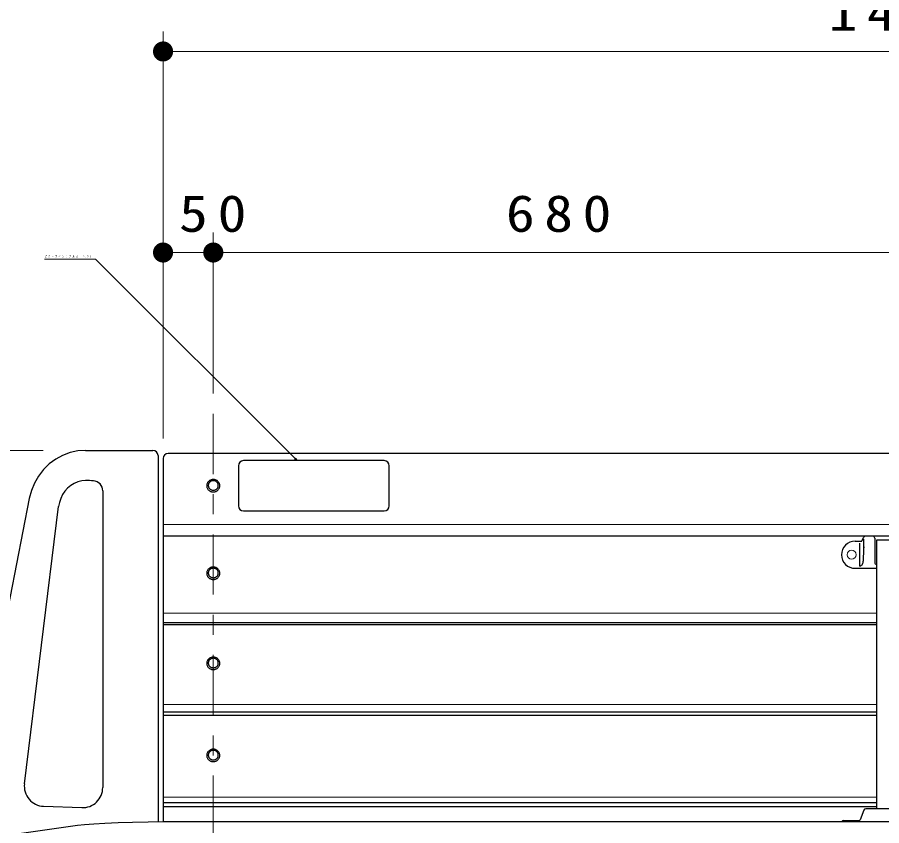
# Model space of a CAD drawing. Units: millimetres on the paper, scale 1:20. Extents: x -385 to 0, y 0 to 267.
# Drawn here: x -302.18 to -259.18, y 137.09 to 177.3 of the extents above; entities that cross this region are included whole.
import ezdxf

# ---------------------------------------------------------------- set-up
doc = ezdxf.new("R2010")
doc.units = ezdxf.units.MM
doc.linetypes.add('USER2', pattern=[6, 3, -1, 1, -1])
doc.layers.add('1_20', color=7, linetype='Continuous', lineweight=25)
doc.styles.add('ＭＳ ゴシック', font='')
doc.styles.get('ＭＳ ゴシック').set_extended_font_data('MS Gothic')

# ---------------------------------------------------------------- blocks, each defined once
blk = doc.blocks.new('filled_dot')
at = {"color": 0, "linetype": 'Continuous', "lineweight": -2, "const_width": 1.25}
blk.add_lwpolyline([(-0.625, 0, 1), (0.625, 0, 1)], format="xyb", close=True, dxfattribs=at)

msp = doc.modelspace()

# ---------------------------------------------------------------- linework, layer by layer
at = {"layer": '1_20', "lineweight": 13}
for p, q in [((-294.925, 156.35), (-294.925, 176.6)), ((-294.925, 175.6), (-221.925, 175.6)), ((-292.425, 158.583), (-292.425, 166.6)), ((-294.925, 165.6), (-290.211, 165.6)), ((-292.425, 165.6), (-258.425, 165.6)), ((-300.89, 155.757), (-332.425, 155.757))]:
    msp.add_line(p, q, dxfattribs=at)
at = {"layer": '1_20', "linetype": 'USER2', "lineweight": 13}
msp.add_line((-292.425, 157.583), (-292.425, 132.01), dxfattribs=at)
at = {"layer": '1_20', "color": 4}
for p, q in [((-298.779, 155.757), (-295.425, 155.757)), ((-295.175, 155.507), (-295.175, 137.281)), ((-297.925, 153.746), (-297.925, 138.988)), ((-301.577, 153.362), (-304.369, 139.121)), ((-301.822, 139.18), (-300.123, 152.96)), ((-300.866, 138.059), (-298.962, 137.989))]:
    msp.add_line(p, q, dxfattribs=at)
at = {"layer": '1_20', "color": 40}
for p, q in [((-294.925, 155.35), (-294.925, 137.832)), ((-222.175, 155.6), (-294.675, 155.6)), ((-221.925, 151.494), (-294.925, 151.494)), ((-259.425, 147.174), (-294.925, 147.174)), ((-259.425, 147.09), (-294.925, 147.09)), ((-259.425, 142.745), (-294.925, 142.745)), ((-259.425, 142.577), (-294.925, 142.577)), ((-259.425, 138.229), (-294.925, 138.229)), ((-259.425, 138.022), (-294.925, 138.022)), ((-294.925, 137.832), (-294.925, 137.283)), ((-222.834, 137.287), (-294.925, 137.287)), ((-299.179, 137.098), (-302.323, 136.647))]:
    msp.add_line(p, q, dxfattribs=at)
at = {"layer": '1_20'}
for p, q in [((-283.925, 155.248), (-290.925, 155.248)), ((-288.261, 155.248), (-288.384, 155.336)), ((-288.261, 155.248), (-288.367, 155.354)), ((-288.349, 155.371), (-288.261, 155.248)), ((-291.175, 154.998), (-291.175, 152.998)), ((-283.675, 152.998), (-283.675, 154.998)), ((-290.925, 152.748), (-283.925, 152.748))]:
    msp.add_line(p, q, dxfattribs=at)
at = {"layer": '1_20', "color": 12, "lineweight": 13}
for p, q in [((-221.925, 152.072), (-294.925, 152.072)), ((-259.425, 147.656), (-294.925, 147.656)), ((-259.425, 143.125), (-294.925, 143.125)), ((-259.425, 138.506), (-294.925, 138.506))]:
    msp.add_line(p, q, dxfattribs=at)
at = {"layer": '1_20', "color": 2}
for p, q in [((-260.163, 151.256), (-260.066, 151.44)), ((-259.621, 151.493), (-259.978, 151.493)), ((-259.521, 151.393), (-259.521, 150.151)), ((-260.5, 151.243), (-260.185, 151.243)), ((-260.257, 150.005), (-260.257, 151.142)), ((-260.061, 150.918), (-260.061, 151.335)), ((-259.425, 137.932), (-259.425, 151.317)), ((-259.425, 151.317), (-257.425, 151.317)), ((-259.471, 150.101), (-259.425, 150.101)), ((-260.5, 149.893), (-259.425, 149.893)), ((-260.062, 137.868), (-260.244, 137.389)), ((-258.425, 137.932), (-259.969, 137.932)), ((-261.064, 137.357), (-260.291, 137.357))]:
    msp.add_line(p, q, dxfattribs=at)
at = {"layer": '1_20', "lineweight": 13}
msp.add_lwpolyline([(-288.261, 155.248), (-298.283, 165.27), (-300.826, 165.27)], dxfattribs=at)
at = {"layer": '1_20', "color": 4}
for points in [[(-298.779, 155.757), (-299.169, 155.729), (-299.551, 155.646), (-299.919, 155.508), (-300.265, 155.319), (-300.584, 155.083), (-300.869, 154.802), (-301.115, 154.484), (-301.317, 154.134), (-301.472, 153.757), (-301.577, 153.362)], [(-298.779, 154.257), (-298.973, 154.242), (-299.163, 154.196), (-299.345, 154.12), (-299.516, 154.017), (-299.671, 153.887), (-299.808, 153.734), (-299.924, 153.562), (-300.016, 153.372), (-300.083, 153.17), (-300.123, 152.96)]]:
    msp.add_lwpolyline(points, dxfattribs=at)
for points in [[(-292.1, 154), (-292.101, 154.027), (-292.105, 154.054), (-292.111, 154.08), (-292.119, 154.106), (-292.13, 154.13), (-292.143, 154.154), (-292.159, 154.177), (-292.176, 154.199), (-292.195, 154.218), (-292.216, 154.237), (-292.238, 154.253), (-292.262, 154.268), (-292.287, 154.28), (-292.314, 154.29), (-292.341, 154.298), (-292.368, 154.304), (-292.396, 154.308), (-292.425, 154.309), (-292.453, 154.308), (-292.481, 154.304), (-292.509, 154.298), (-292.536, 154.29), (-292.562, 154.28), (-292.587, 154.268), (-292.611, 154.253), (-292.634, 154.237), (-292.655, 154.218), (-292.674, 154.199), (-292.691, 154.177), (-292.706, 154.154), (-292.719, 154.13), (-292.73, 154.106), (-292.739, 154.08), (-292.745, 154.054), (-292.749, 154.027), (-292.75, 154), (-292.749, 153.973), (-292.745, 153.946), (-292.739, 153.92), (-292.73, 153.894), (-292.719, 153.869), (-292.706, 153.845), (-292.691, 153.823), (-292.674, 153.801), (-292.655, 153.781), (-292.634, 153.763), (-292.611, 153.747), (-292.587, 153.732), (-292.562, 153.72), (-292.536, 153.709), (-292.509, 153.701), (-292.481, 153.695), (-292.453, 153.692), (-292.425, 153.691), (-292.396, 153.692), (-292.368, 153.695), (-292.341, 153.701), (-292.314, 153.709), (-292.287, 153.72), (-292.262, 153.732), (-292.238, 153.747), (-292.216, 153.763), (-292.195, 153.781), (-292.176, 153.801), (-292.159, 153.823), (-292.143, 153.845), (-292.13, 153.869), (-292.119, 153.894), (-292.111, 153.92), (-292.105, 153.946), (-292.101, 153.973)], [(-292.175, 154.015), (-292.176, 154.036), (-292.179, 154.057), (-292.183, 154.077), (-292.19, 154.097), (-292.198, 154.116), (-292.208, 154.134), (-292.22, 154.152), (-292.233, 154.168), (-292.248, 154.183), (-292.264, 154.197), (-292.281, 154.21), (-292.3, 154.221), (-292.319, 154.231), (-292.339, 154.239), (-292.36, 154.245), (-292.381, 154.249), (-292.403, 154.252), (-292.425, 154.253), (-292.447, 154.252), (-292.468, 154.249), (-292.489, 154.245), (-292.51, 154.239), (-292.53, 154.231), (-292.55, 154.221), (-292.568, 154.21), (-292.585, 154.197), (-292.602, 154.183), (-292.616, 154.168), (-292.63, 154.152), (-292.641, 154.134), (-292.651, 154.116), (-292.66, 154.097), (-292.666, 154.077), (-292.671, 154.057), (-292.674, 154.036), (-292.675, 154.015), (-292.674, 153.995), (-292.671, 153.974), (-292.666, 153.954), (-292.66, 153.934), (-292.651, 153.915), (-292.641, 153.896), (-292.63, 153.879), (-292.616, 153.862), (-292.602, 153.847), (-292.585, 153.833), (-292.568, 153.821), (-292.55, 153.809), (-292.53, 153.8), (-292.51, 153.792), (-292.489, 153.786), (-292.468, 153.781), (-292.447, 153.778), (-292.425, 153.778), (-292.403, 153.778), (-292.381, 153.781), (-292.36, 153.786), (-292.339, 153.792), (-292.319, 153.8), (-292.3, 153.809), (-292.281, 153.821), (-292.264, 153.833), (-292.248, 153.847), (-292.233, 153.862), (-292.22, 153.879), (-292.208, 153.896), (-292.198, 153.915), (-292.19, 153.934), (-292.183, 153.954), (-292.179, 153.974), (-292.176, 153.995)], [(-292.1, 149.647), (-292.101, 149.674), (-292.105, 149.7), (-292.111, 149.727), (-292.119, 149.752), (-292.13, 149.777), (-292.143, 149.801), (-292.159, 149.824), (-292.176, 149.845), (-292.195, 149.865), (-292.216, 149.883), (-292.238, 149.9), (-292.262, 149.914), (-292.287, 149.927), (-292.314, 149.937), (-292.341, 149.945), (-292.368, 149.951), (-292.396, 149.955), (-292.425, 149.956), (-292.453, 149.955), (-292.481, 149.951), (-292.509, 149.945), (-292.536, 149.937), (-292.562, 149.927), (-292.587, 149.914), (-292.611, 149.9), (-292.634, 149.883), (-292.655, 149.865), (-292.674, 149.845), (-292.691, 149.824), (-292.706, 149.801), (-292.719, 149.777), (-292.73, 149.752), (-292.739, 149.727), (-292.745, 149.7), (-292.749, 149.674), (-292.75, 149.647), (-292.749, 149.62), (-292.745, 149.593), (-292.739, 149.567), (-292.73, 149.541), (-292.719, 149.516), (-292.706, 149.492), (-292.691, 149.469), (-292.674, 149.448), (-292.655, 149.428), (-292.634, 149.41), (-292.611, 149.393), (-292.587, 149.379), (-292.562, 149.367), (-292.536, 149.356), (-292.509, 149.348), (-292.481, 149.342), (-292.453, 149.339), (-292.425, 149.338), (-292.396, 149.339), (-292.368, 149.342), (-292.341, 149.348), (-292.314, 149.356), (-292.287, 149.367), (-292.262, 149.379), (-292.238, 149.393), (-292.216, 149.41), (-292.195, 149.428), (-292.176, 149.448), (-292.159, 149.469), (-292.143, 149.492), (-292.13, 149.516), (-292.119, 149.541), (-292.111, 149.567), (-292.105, 149.593), (-292.101, 149.62)], [(-292.175, 149.662), (-292.176, 149.683), (-292.179, 149.703), (-292.183, 149.724), (-292.19, 149.743), (-292.198, 149.763), (-292.208, 149.781), (-292.22, 149.799), (-292.233, 149.815), (-292.248, 149.83), (-292.264, 149.844), (-292.281, 149.857), (-292.3, 149.868), (-292.319, 149.878), (-292.339, 149.886), (-292.36, 149.892), (-292.381, 149.896), (-292.403, 149.899), (-292.425, 149.9), (-292.447, 149.899), (-292.468, 149.896), (-292.489, 149.892), (-292.51, 149.886), (-292.53, 149.878), (-292.55, 149.868), (-292.568, 149.857), (-292.585, 149.844), (-292.602, 149.83), (-292.616, 149.815), (-292.63, 149.799), (-292.641, 149.781), (-292.651, 149.763), (-292.66, 149.743), (-292.666, 149.724), (-292.671, 149.703), (-292.674, 149.683), (-292.675, 149.662), (-292.674, 149.641), (-292.671, 149.621), (-292.666, 149.601), (-292.66, 149.581), (-292.651, 149.562), (-292.641, 149.543), (-292.63, 149.526), (-292.616, 149.509), (-292.602, 149.494), (-292.585, 149.48), (-292.568, 149.467), (-292.55, 149.456), (-292.53, 149.447), (-292.51, 149.439), (-292.489, 149.432), (-292.468, 149.428), (-292.447, 149.425), (-292.425, 149.424), (-292.403, 149.425), (-292.381, 149.428), (-292.36, 149.432), (-292.339, 149.439), (-292.319, 149.447), (-292.3, 149.456), (-292.281, 149.467), (-292.264, 149.48), (-292.248, 149.494), (-292.233, 149.509), (-292.22, 149.526), (-292.208, 149.543), (-292.198, 149.562), (-292.19, 149.581), (-292.183, 149.601), (-292.179, 149.621), (-292.176, 149.641)], [(-292.1, 145.167), (-292.101, 145.194), (-292.105, 145.22), (-292.111, 145.247), (-292.119, 145.272), (-292.13, 145.297), (-292.143, 145.321), (-292.159, 145.344), (-292.176, 145.365), (-292.195, 145.385), (-292.216, 145.404), (-292.238, 145.42), (-292.262, 145.434), (-292.287, 145.447), (-292.314, 145.457), (-292.341, 145.465), (-292.368, 145.471), (-292.396, 145.475), (-292.425, 145.476), (-292.453, 145.475), (-292.481, 145.471), (-292.509, 145.465), (-292.536, 145.457), (-292.562, 145.447), (-292.587, 145.434), (-292.611, 145.42), (-292.634, 145.404), (-292.655, 145.385), (-292.674, 145.365), (-292.691, 145.344), (-292.706, 145.321), (-292.719, 145.297), (-292.73, 145.272), (-292.739, 145.247), (-292.745, 145.22), (-292.749, 145.194), (-292.75, 145.167), (-292.749, 145.14), (-292.745, 145.113), (-292.739, 145.087), (-292.73, 145.061), (-292.719, 145.036), (-292.706, 145.012), (-292.691, 144.989), (-292.674, 144.968), (-292.655, 144.948), (-292.634, 144.93), (-292.611, 144.914), (-292.587, 144.899), (-292.562, 144.887), (-292.536, 144.876), (-292.509, 144.868), (-292.481, 144.862), (-292.453, 144.859), (-292.425, 144.858), (-292.396, 144.859), (-292.368, 144.862), (-292.341, 144.868), (-292.314, 144.876), (-292.287, 144.887), (-292.262, 144.899), (-292.238, 144.914), (-292.216, 144.93), (-292.195, 144.948), (-292.176, 144.968), (-292.159, 144.989), (-292.143, 145.012), (-292.13, 145.036), (-292.119, 145.061), (-292.111, 145.087), (-292.105, 145.113), (-292.101, 145.14)], [(-292.175, 145.182), (-292.176, 145.203), (-292.179, 145.224), (-292.183, 145.244), (-292.19, 145.264), (-292.198, 145.283), (-292.208, 145.301), (-292.22, 145.319), (-292.233, 145.335), (-292.248, 145.35), (-292.264, 145.364), (-292.281, 145.377), (-292.3, 145.388), (-292.319, 145.398), (-292.339, 145.406), (-292.36, 145.412), (-292.381, 145.416), (-292.403, 145.419), (-292.425, 145.42), (-292.447, 145.419), (-292.468, 145.416), (-292.489, 145.412), (-292.51, 145.406), (-292.53, 145.398), (-292.55, 145.388), (-292.568, 145.377), (-292.585, 145.364), (-292.602, 145.35), (-292.616, 145.335), (-292.63, 145.319), (-292.641, 145.301), (-292.651, 145.283), (-292.66, 145.264), (-292.666, 145.244), (-292.671, 145.224), (-292.674, 145.203), (-292.675, 145.182), (-292.674, 145.161), (-292.671, 145.141), (-292.666, 145.121), (-292.66, 145.101), (-292.651, 145.082), (-292.641, 145.063), (-292.63, 145.046), (-292.616, 145.029), (-292.602, 145.014), (-292.585, 145), (-292.568, 144.987), (-292.55, 144.976), (-292.53, 144.967), (-292.51, 144.959), (-292.489, 144.953), (-292.468, 144.948), (-292.447, 144.945), (-292.425, 144.944), (-292.403, 144.945), (-292.381, 144.948), (-292.36, 144.953), (-292.339, 144.959), (-292.319, 144.967), (-292.3, 144.976), (-292.281, 144.987), (-292.264, 145), (-292.248, 145.014), (-292.233, 145.029), (-292.22, 145.046), (-292.208, 145.063), (-292.198, 145.082), (-292.19, 145.101), (-292.183, 145.121), (-292.179, 145.141), (-292.176, 145.161)], [(-292.1, 140.586), (-292.101, 140.613), (-292.105, 140.64), (-292.111, 140.666), (-292.119, 140.692), (-292.13, 140.717), (-292.143, 140.741), (-292.159, 140.764), (-292.176, 140.785), (-292.195, 140.805), (-292.216, 140.823), (-292.238, 140.84), (-292.262, 140.854), (-292.287, 140.867), (-292.314, 140.877), (-292.341, 140.885), (-292.368, 140.891), (-292.396, 140.894), (-292.425, 140.896), (-292.453, 140.894), (-292.481, 140.891), (-292.509, 140.885), (-292.536, 140.877), (-292.562, 140.867), (-292.587, 140.854), (-292.611, 140.84), (-292.634, 140.823), (-292.655, 140.805), (-292.674, 140.785), (-292.691, 140.764), (-292.706, 140.741), (-292.719, 140.717), (-292.73, 140.692), (-292.739, 140.666), (-292.745, 140.64), (-292.749, 140.613), (-292.75, 140.586), (-292.749, 140.56), (-292.745, 140.533), (-292.739, 140.506), (-292.73, 140.481), (-292.719, 140.456), (-292.706, 140.432), (-292.691, 140.409), (-292.674, 140.388), (-292.655, 140.368), (-292.634, 140.35), (-292.611, 140.333), (-292.587, 140.319), (-292.562, 140.306), (-292.536, 140.296), (-292.509, 140.288), (-292.481, 140.282), (-292.453, 140.279), (-292.425, 140.277), (-292.396, 140.279), (-292.368, 140.282), (-292.341, 140.288), (-292.314, 140.296), (-292.287, 140.306), (-292.262, 140.319), (-292.238, 140.333), (-292.216, 140.35), (-292.195, 140.368), (-292.176, 140.388), (-292.159, 140.409), (-292.143, 140.432), (-292.13, 140.456), (-292.119, 140.481), (-292.111, 140.506), (-292.105, 140.533), (-292.101, 140.56)], [(-292.175, 140.602), (-292.176, 140.623), (-292.179, 140.643), (-292.183, 140.663), (-292.19, 140.683), (-292.198, 140.702), (-292.208, 140.721), (-292.22, 140.738), (-292.233, 140.755), (-292.248, 140.77), (-292.264, 140.784), (-292.281, 140.797), (-292.3, 140.808), (-292.319, 140.817), (-292.339, 140.825), (-292.36, 140.832), (-292.381, 140.836), (-292.403, 140.839), (-292.425, 140.84), (-292.447, 140.839), (-292.468, 140.836), (-292.489, 140.832), (-292.51, 140.825), (-292.53, 140.817), (-292.55, 140.808), (-292.568, 140.797), (-292.585, 140.784), (-292.602, 140.77), (-292.616, 140.755), (-292.63, 140.738), (-292.641, 140.721), (-292.651, 140.702), (-292.66, 140.683), (-292.666, 140.663), (-292.671, 140.643), (-292.674, 140.623), (-292.675, 140.602), (-292.674, 140.581), (-292.671, 140.561), (-292.666, 140.54), (-292.66, 140.521), (-292.651, 140.501), (-292.641, 140.483), (-292.63, 140.466), (-292.616, 140.449), (-292.602, 140.434), (-292.585, 140.42), (-292.568, 140.407), (-292.55, 140.396), (-292.53, 140.386), (-292.51, 140.379), (-292.489, 140.372), (-292.468, 140.368), (-292.447, 140.365), (-292.425, 140.364), (-292.403, 140.365), (-292.381, 140.368), (-292.36, 140.372), (-292.339, 140.379), (-292.319, 140.386), (-292.3, 140.396), (-292.281, 140.407), (-292.264, 140.42), (-292.248, 140.434), (-292.233, 140.449), (-292.22, 140.466), (-292.208, 140.483), (-292.198, 140.501), (-292.19, 140.521), (-292.183, 140.54), (-292.179, 140.561), (-292.176, 140.581)]]:
    msp.add_lwpolyline(points, close=True, dxfattribs=at)
at = {"layer": '1_20', "color": 2}
msp.add_lwpolyline([(-260.257, 150.005), (-260.219, 150.023), (-260.184, 150.046), (-260.154, 150.073), (-260.129, 150.106), (-260.112, 150.142), (-260.1, 150.184), (-260.092, 150.233), (-260.086, 150.289), (-260.081, 150.358), (-260.077, 150.434), (-260.073, 150.514), (-260.07, 150.595), (-260.068, 150.676), (-260.066, 150.751), (-260.064, 150.82), (-260.063, 150.878), (-260.062, 150.924), (-260.061, 150.953), (-260.061, 150.964), (-260.061, 150.953), (-260.061, 150.918)], dxfattribs=at)
at = {"layer": '1_20', "color": 40}
msp.add_lwpolyline([(-294.015, 137.287), (-294.85, 137.284), (-295.666, 137.274), (-296.443, 137.258), (-297.165, 137.235), (-297.813, 137.207), (-298.373, 137.175), (-298.832, 137.138), (-299.179, 137.098)], dxfattribs=at)
at = {"layer": '1_20', "color": 2, "lineweight": 13}
msp.add_circle((-260.675, 150.568), 0.225, dxfattribs=at)
at = {"layer": '1_20', "color": 4}
for centre, radius, start, end in [((-295.425, 155.507), 0.25, 0, 90), ((-298.779, 148.225), 6.032, 86.3283, 90), ((-298.425, 153.746), 0.5, 0, 86.3283), ((-300.829, 139.058), 1, 172.973, 267.8938), ((-298.925, 138.988), 1, 267.8938, 0)]:
    msp.add_arc(centre, radius, start, end, dxfattribs=at)
at = {"layer": '1_20', "color": 40}
msp.add_arc((-294.675, 155.35), 0.25, 90, 180, dxfattribs=at)
at = {"layer": '1_20'}
for centre, start, end in [((-290.925, 154.998), 90, 180), ((-283.925, 154.998), 0, 90), ((-290.925, 152.998), 180, 270), ((-283.925, 152.998), 270, 0)]:
    msp.add_arc(centre, 0.25, start, end, dxfattribs=at)
at = {"layer": '1_20', "color": 2}
for centre, radius, start, end in [((-259.978, 151.393), 0.1, 90, 152.1325), ((-259.621, 151.393), 0.1, 0, 90), ((-260.5, 150.568), 0.675, 90, 270), ((-260.185, 151.268), 0.025, 270, 332.1325), ((-259.471, 150.151), 0.05, 180, 270), ((-259.969, 137.832), 0.1, 90, 159.2031), ((-261.064, 137.257), 0.1, 90, 162.3379), ((-260.291, 137.407), 0.05, 270, 339.2031)]:
    msp.add_arc(centre, radius, start, end, dxfattribs=at)

# ---------------------------------------------------------------- block references
at = {"layer": '1_20', "lineweight": 13, "xscale": 0.4, "yscale": 0.4}
for p in [(-294.925, 175.6), (-294.925, 165.6), (-292.425, 165.6)]:
    msp.add_blockref('filled_dot', p, dxfattribs=at)
at = {"layer": '1_20', "lineweight": 13, "xscale": 0.4, "yscale": 0.4, "rotation": 180}
msp.add_blockref('filled_dot', (-292.425, 165.6), dxfattribs=at)

# ---------------------------------------------------------------- texts
at = {"layer": '1_20', "style": 'ＭＳ ゴシック'}
for s, insert, char_height, attachment_point in [('\\T1.33;\\W1.15;1460', (-258.001, 176.6), 1.833, 8), ('\\T1.34;\\W1.15;50', (-292.211, 166.6), 1.833, 8), ('\\T1.33;\\W1.15;680', (-275.01, 166.6), 1.833, 8), ('\\T1.51;\\W0.75;ピクトサイン：アルミ\u30000.5ｔ', (-300.826, 165.403), 0.11, 4)]:
    msp.add_mtext(s, dxfattribs=dict(at, insert=insert, char_height=char_height, attachment_point=attachment_point))

doc.saveas('drawing.dxf')
